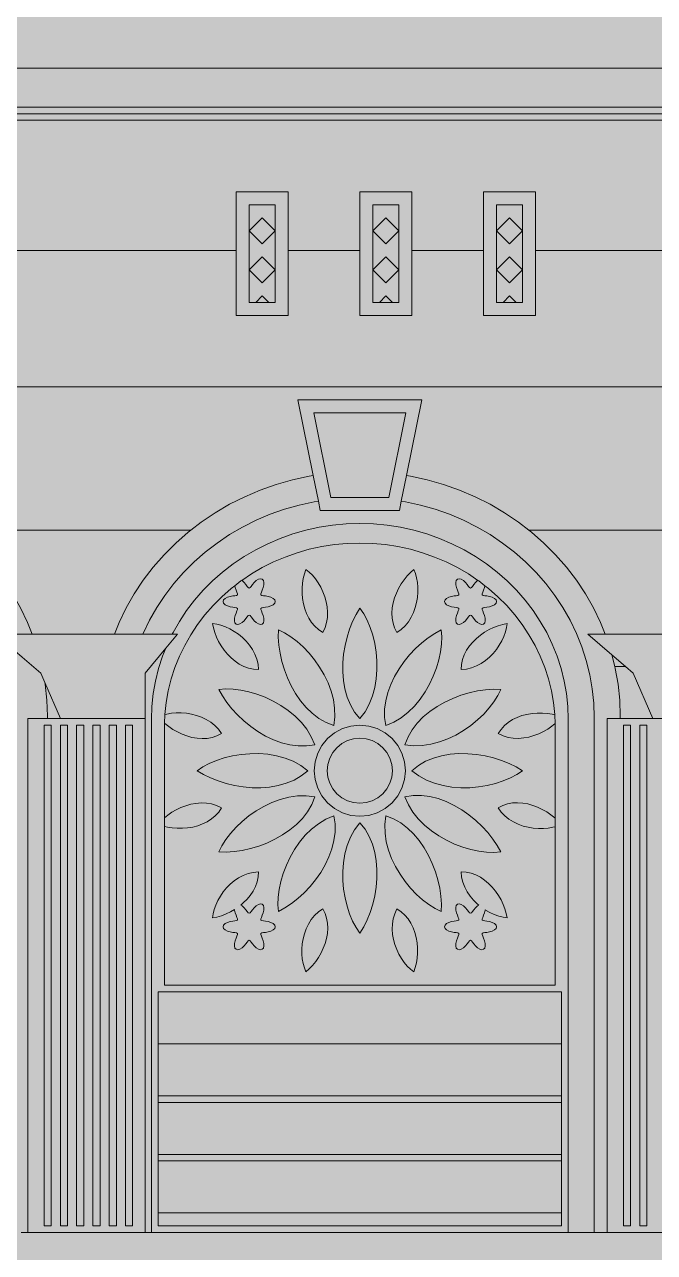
# Model space of a CAD drawing. Header units: millimetres. Extents: x -2000 to 16000, y -1200 to 12411.
# Drawn here: x 11916 to 13393, y 610 to 3492 of the extents above; entities that cross this region are included whole.
import ezdxf

# ---------------------------------------------------------------- set-up
doc = ezdxf.new("R2010")
doc.units = ezdxf.units.MM
for name, color, linetype, lineweight, true_color in [('00_WHITE_BACKGROUND', 7, 'Continuous', 18, 0xffffff), ('01_STRUCTURE', 7, 'Continuous', 18, 0x000000), ('02_CORNICES', 7, 'Continuous', 18, 0x000000), ('03_FRAMES_DOORS', 7, 'Continuous', 18, 0x000000), ('04_GLAZING_SHUTTERS', 7, 'Continuous', 18, 0x000000), ('05_STONE_JOINTS', 7, 'Continuous', 18, 0x000000), ('06_ORNAMENT', 7, 'Continuous', 18, 0x000000)]:
    doc.layers.add(name, color=color, linetype=linetype, lineweight=lineweight, true_color=true_color)

msp = doc.modelspace()

# ---------------------------------------------------------------- linework, layer by layer
at = {"layer": '00_WHITE_BACKGROUND', "lineweight": 18, "true_color": 0xffffff}
msp.add_solid([(-2000, -1200), (16000, -1200), (-2000, 12410.687), (16000, 12410.687)], dxfattribs=at)
at = {"layer": '01_STRUCTURE', "color": 7, "lineweight": 18, "true_color": 0x000000}
for points in [[(13300.2443, 1984.7328), (13293.3588, 2012.4427)], [(11968.1527, 1906.2443), (11964.2443, 1943.6336), (11963.5267, 1947.6947), (12000, 1862.5954)], [(11969.4656, 1862.5954), (11969.4656, 1868.7023)]]:
    msp.add_lwpolyline(points, dxfattribs=at)
at = {"layer": '02_CORNICES', "color": 7, "lineweight": 18, "true_color": 0x000000}
for points in [[(13961.8321, 3389.313), (10519.084, 3389.313)], [(10519.084, 3297.7099), (13893.1298, 3297.7099), (13961.8321, 3389.313)], [(10519.084, 3297.7099), (10519.084, 3282.4427), (13969.4656, 3282.4427), (13969.4656, 3389.313), (13961.8321, 3389.313)], [(12605.0076, 2373.2977), (12592.9466, 2433.2366), (12557.2519, 2610.687), (12847.3282, 2610.687), (12811.6336, 2433.2366), (12799.5725, 2373.2977)], [(11954.1985, 1969.4656), (11877.6336, 2035.0992), (11847.3282, 2061.0687), (11867.2366, 2061.0687), (11933.9084, 2061.0687)], [(13389.313, 1862.5954), (13343.5115, 1969.4656)]]:
    msp.add_lwpolyline(points, dxfattribs=at)
msp.add_lwpolyline([(12594.5344, 2580.1527), (12634.4733, 2381.6794), (12770.1069, 2381.6794), (12810.0458, 2580.1527)], close=True, dxfattribs=at)
at = {"layer": '03_FRAMES_DOORS', "color": 7, "lineweight": 18, "true_color": 0x000000}
for points in [[(12412.2137, 3099.2366), (12534.3511, 3099.2366), (12534.3511, 2961.8321), (12534.3511, 2809.1603), (12412.2137, 2809.1603), (12412.2137, 2961.8321)], [(12702.2901, 3099.2366), (12824.4275, 3099.2366), (12824.4275, 2961.8321), (12824.4275, 2809.1603), (12702.2901, 2809.1603), (12702.2901, 2961.8321)], [(12992.3664, 3099.2366), (13114.5038, 3099.2366), (13114.5038, 2961.8321), (13114.5038, 2809.1603), (12992.3664, 2809.1603), (12992.3664, 2961.8321)], [(11961.8321, 1847.3282), (11978.626, 1847.3282), (11978.626, 671.7557), (11961.8321, 671.7557)], [(12000, 1847.3282), (12016.7939, 1847.3282), (12016.7939, 671.7557), (12000, 671.7557)], [(12038.1679, 1847.3282), (12054.9618, 1847.3282), (12054.9618, 671.7557), (12038.1679, 671.7557)], [(12076.3359, 1847.3282), (12093.1298, 1847.3282), (12093.1298, 671.7557), (12076.3359, 671.7557)], [(12114.5038, 1847.3282), (12131.2977, 1847.3282), (12131.2977, 671.7557), (12114.5038, 671.7557)], [(12152.6718, 1847.3282), (12169.4656, 1847.3282), (12169.4656, 671.7557), (12152.6718, 671.7557)], [(13320.6107, 1847.3282), (13337.4046, 1847.3282), (13337.4046, 671.7557), (13320.6107, 671.7557)], [(13358.7786, 1847.3282), (13375.5725, 1847.3282), (13375.5725, 671.7557), (13358.7786, 671.7557)]]:
    msp.add_lwpolyline(points, close=True, dxfattribs=at)
for points in [[(12860.3511, 2423.1908), (12821.4351, 2431.7252)], [(13251.9084, 656.4885), (13251.9084, 1865.0382), (13250.7328, 1898.8244), (13247.2061, 1932.4733), (13241.3435, 1965.8321), (13233.1756, 1998.7481), (13222.7328, 2031.1145), (13210.0763, 2062.7481), (13195.2214, 2093.542), (13178.2748, 2123.3588), (13159.2824, 2152.0611), (13138.3359, 2179.542), (13115.5115, 2205.6794), (13090.9313, 2230.3511), (13064.6718, 2253.4656), (13036.8702, 2274.916), (13007.6489, 2294.6107), (12977.0992, 2312.458), (12945.374, 2328.3969), (12912.626, 2342.3511), (12878.9618, 2354.2595), (12844.5344, 2364.0763), (12809.5115, 2371.7557), (12799.5725, 2373.2977), (12795.1145, 2351.145), (12609.4656, 2351.145), (12605.0076, 2373.2977), (12595.0687, 2371.7557), (12560.0458, 2364.0763), (12525.6183, 2354.2595), (12491.9542, 2342.3511), (12459.2061, 2328.3969), (12427.4809, 2312.458), (12396.9313, 2294.6107), (12367.7099, 2274.916), (12339.9084, 2253.4656), (12313.6489, 2230.3511), (12289.0687, 2205.6794), (12266.2443, 2179.542), (12245.2977, 2152.0611), (12226.3053, 2123.3588), (12209.3588, 2093.542), (12194.5038, 2062.7481), (12193.8321, 2061.0687)], [(12432.1832, 2383.542), (12396.9466, 2365.8473)], [(13041.5725, 2346), (13007.6336, 2365.8473)], [(12363.0076, 2346), (12330.5344, 2324.1221)], [(13190.8397, 656.4885), (13190.8397, 1861.374), (13189.7863, 1891.4046), (13186.6565, 1921.313), (13181.4504, 1950.9618), (13174.1985, 1980.229), (13164.916, 2008.9924), (13153.6489, 2037.1145), (13140.458, 2064.4885), (13125.3893, 2090.9924), (13108.5038, 2116.5191), (13089.8779, 2140.9466), (13069.6031, 2164.1679), (13047.7405, 2186.1069), (13024.4122, 2206.6412), (12999.6947, 2225.7099), (12973.7099, 2243.2214), (12946.5649, 2259.084), (12918.3664, 2273.2519), (12889.2519, 2285.6489), (12859.3282, 2296.2443), (12828.7328, 2304.9618), (12797.6031, 2311.7863), (12766.0611, 2316.687), (12734.2443, 2319.6336), (12702.2901, 2320.6107), (12670.3359, 2319.6336), (12638.5191, 2316.687), (12606.9771, 2311.7863), (12575.8473, 2304.9618), (12545.2519, 2296.2443), (12515.3282, 2285.6489), (12486.2137, 2273.2519), (12458.0153, 2259.084), (12430.8702, 2243.2214), (12404.8855, 2225.7099), (12380.1679, 2206.6412), (12356.8397, 2186.1069), (12334.9771, 2164.1679), (12314.7023, 2140.9466), (12296.0763, 2116.5191), (12279.1908, 2090.9924), (12264.1221, 2064.4885), (12262.4733, 2061.0687)], [(12299.6336, 2300.2901), (12270.4733, 2274.6107), (12243.145, 2247.1908), (12217.8015, 2218.1527), (12194.5191, 2187.6183), (12173.4198, 2155.7252), (12154.5802, 2122.5954), (12138.0916, 2088.3817), (12127.1603, 2061.0687), (12193.8321, 2061.0687)], [(12193.8321, 2061.0687), (12262.4733, 2061.0687)], [(12262.4733, 2061.0687), (12274.8092, 2061.0687), (12247.2977, 2028.0611)], [(13293.3588, 2012.4427), (13236.6412, 2061.0687), (13277.4198, 2061.0687)], [(12247.2977, 2028.0611), (12198.4733, 1969.4656), (12198.4733, 1862.5954)], [(12247.2977, 2028.0611), (12239.6641, 2008.9924), (12230.3817, 1980.229), (12223.1298, 1950.9618), (12217.9237, 1921.313), (12214.7939, 1891.4046), (12213.7405, 1861.374), (12213.7405, 656.4885)], [(11963.5267, 1947.6947), (11954.1985, 1969.4656)], [(13312.9771, 1862.5954), (13312.9771, 1868.7023), (13311.6641, 1906.2443), (13307.7557, 1943.6336), (13301.2366, 1980.687), (13300.2443, 1984.7328)], [(11969.4656, 1868.7023), (11968.1527, 1906.2443)], [(11923.6641, 656.4885), (11923.6641, 1862.5954), (11969.4656, 1862.5954), (12000, 1862.5954), (12198.4733, 1862.5954)], [(12198.4733, 1862.5954), (12198.4733, 656.4885)], [(13282.4427, 656.4885), (13557.2519, 656.4885), (13557.2519, 931.2977), (13557.2519, 1282.4427), (13557.2519, 1633.5878), (13557.2519, 1862.5954), (13389.313, 1862.5954), (13312.9771, 1862.5954)], [(13282.4427, 656.4885), (13282.4427, 1862.5954), (13312.9771, 1862.5954)], [(11908.3969, 656.4885), (11923.6641, 656.4885)], [(11923.6641, 656.4885), (12198.4733, 656.4885)], [(12198.4733, 656.4885), (12213.7405, 656.4885)], [(12213.7405, 656.4885), (13190.8397, 656.4885)], [(13190.8397, 656.4885), (13251.9084, 656.4885)], [(13251.9084, 656.4885), (13282.4427, 656.4885)]]:
    msp.add_lwpolyline(points, dxfattribs=at)
at = {"layer": '04_GLAZING_SHUTTERS', "color": 7, "lineweight": 18, "true_color": 0x000000}
msp.add_lwpolyline([(12442.7481, 3068.7023), (12503.8168, 3068.7023), (12503.8168, 3007.6336), (12503.8168, 2916.0305), (12503.8168, 2839.6947), (12488.5496, 2839.6947), (12458.0153, 2839.6947), (12442.7481, 2839.6947), (12442.7481, 2916.0305), (12442.7481, 3007.6336)], close=True, dxfattribs=at)
for points in [[(12748.0916, 2839.6947), (12732.8244, 2839.6947), (12732.8244, 2916.0305), (12732.8244, 3007.6336), (12732.8244, 3068.7023), (12793.8931, 3068.7023), (12793.8931, 3007.6336), (12793.8931, 2916.0305), (12793.8931, 2839.6947), (12778.626, 2839.6947)], [(13038.1679, 2839.6947), (13022.9008, 2839.6947), (13022.9008, 2916.0305), (13022.9008, 3007.6336), (13022.9008, 3068.7023), (13083.9695, 3068.7023), (13083.9695, 3007.6336), (13083.9695, 2916.0305), (13083.9695, 2839.6947), (13068.7023, 2839.6947)], [(12979.2366, 2187.0992), (12956.7481, 2202.2443), (12931.2977, 2217.1298), (12904.8702, 2230.4122), (12877.5725, 2242.0305), (12849.5115, 2251.9542), (12820.8397, 2260.1374), (12791.6489, 2266.5344), (12762.0763, 2271.1298), (12732.2443, 2273.8931), (12702.2901, 2274.8092), (12672.3359, 2273.8931), (12642.5038, 2271.1298), (12612.9313, 2266.5344), (12583.7405, 2260.1374), (12555.0687, 2251.9542), (12527.0229, 2242.0305), (12499.7099, 2230.4122), (12473.2824, 2217.1298), (12447.8321, 2202.2443), (12425.3435, 2187.0992)], [(12408.9008, 2174.5954), (12400.3053, 2167.9695), (12378.4275, 2148.7023), (12357.9389, 2128.1527), (12338.916, 2106.3664), (12321.4656, 2083.4656), (12305.6336, 2059.542), (12291.5115, 2034.7023), (12279.145, 2009.0382), (12268.5802, 1982.6718), (12259.8779, 1955.7099), (12253.0687, 1928.2748), (12248.1985, 1900.4733), (12245.2519, 1872.4275), (12245.2519, 1872.2137)], [(13159.3588, 1871.5725), (13159.3282, 1872.4275), (13156.3817, 1900.4733), (13151.5115, 1928.2748), (13144.7023, 1955.7099), (13136, 1982.6718), (13125.4351, 2009.0382), (13113.0687, 2034.7023), (13098.9466, 2059.542), (13083.1145, 2083.4656), (13065.6641, 2106.3664), (13046.6412, 2128.1527), (13026.1527, 2148.7023), (13004.2748, 2167.9695), (12995.6794, 2174.5954)], [(12244.5496, 1851.9542), (12244.2748, 1844.2748), (12244.2748, 1629.7099), (12244.2748, 1609.5878), (12244.2748, 1236.6412), (13160.3053, 1236.6412), (13160.3053, 1608.9618)], [(13160.3053, 1628.7023), (13160.3053, 1844.2748), (13160.0763, 1851.0076)], [(12229.0076, 1099.2366), (12229.0076, 1221.374), (13175.5725, 1221.374), (13175.5725, 1099.2366)], [(13175.5725, 1099.2366), (12229.0076, 1099.2366)], [(12229.0076, 977.0992), (12229.0076, 1099.2366)], [(13175.5725, 1099.2366), (13175.5725, 977.0992)], [(13175.5725, 977.0992), (12229.0076, 977.0992)], [(12229.0076, 961.8321), (12229.0076, 977.0992)], [(12229.0076, 961.8321), (13175.5725, 961.8321)], [(12229.0076, 839.6947), (12229.0076, 961.8321)], [(13175.5725, 977.0992), (13175.5725, 961.8321)], [(13175.5725, 961.8321), (13175.5725, 839.6947)], [(13175.5725, 839.6947), (12229.0076, 839.6947)], [(12229.0076, 824.4275), (12229.0076, 839.6947)], [(13175.5725, 839.6947), (13175.5725, 824.4275)], [(12229.0076, 824.4275), (13175.5725, 824.4275)], [(12229.0076, 702.2901), (12229.0076, 824.4275)], [(13175.5725, 824.4275), (13175.5725, 702.2901)], [(13175.5725, 702.2901), (12229.0076, 702.2901)], [(13175.5725, 702.2901), (13175.5725, 671.7557), (12229.0076, 671.7557), (12229.0076, 702.2901)]]:
    msp.add_lwpolyline(points, dxfattribs=at)
at = {"layer": '05_STONE_JOINTS', "color": 7, "lineweight": 18, "true_color": 0x000000}
for points in [[(13832.0611, 2961.8321), (13832.0611, 3267.1756), (10519.084, 3267.1756)], [(11725.1908, 2961.8321), (12412.2137, 2961.8321)], [(12534.3511, 2961.8321), (12702.2901, 2961.8321)], [(12824.4275, 2961.8321), (12992.3664, 2961.8321)], [(13114.5038, 2961.8321), (13832.0611, 2961.8321)], [(10519.084, 2641.2214), (13832.0611, 2641.2214)], [(12592.9466, 2433.2366), (12583.145, 2431.7252), (12544.229, 2423.1908), (12505.9847, 2412.2901), (12468.5954, 2399.0534), (12432.1832, 2383.542)], [(12821.4351, 2431.7252), (12811.6336, 2433.2366)], [(13007.6336, 2365.8473), (12972.3969, 2383.542), (12935.9847, 2399.0534), (12898.5954, 2412.2901), (12860.3511, 2423.1908)], [(12396.9466, 2365.8473), (12363.0076, 2346)], [(13098.3969, 2305.3435), (13074.0458, 2324.1221), (13041.5725, 2346)], [(12330.5344, 2324.1221), (12306.1832, 2305.3435)], [(11754.8855, 2305.3435), (12306.1832, 2305.3435)], [(12127.1603, 2061.0687), (11933.9084, 2061.0687), (11922.9771, 2088.3817), (11906.4885, 2122.5954), (11887.6489, 2155.7252), (11866.5496, 2187.6183), (11843.2672, 2218.1527), (11817.9237, 2247.1908), (11790.5954, 2274.6107), (11761.4351, 2300.2901), (11754.8855, 2305.3435)], [(12306.1832, 2305.3435), (12299.6336, 2300.2901)], [(13098.3969, 2305.3435), (13832.0611, 2305.3435)], [(13737.9084, 1984.7328), (13801.5267, 2061.0687), (13277.4198, 2061.0687), (13266.4885, 2088.3817), (13250, 2122.5954), (13231.1603, 2155.7252), (13210.0611, 2187.6183), (13186.7786, 2218.1527), (13161.4351, 2247.1908), (13134.1069, 2274.6107), (13104.9466, 2300.2901), (13098.3969, 2305.3435)], [(13325.6947, 1984.7328), (13293.3588, 2012.4427)], [(13300.2443, 1984.7328), (13325.6947, 1984.7328)], [(13343.5115, 1969.4656), (13325.6947, 1984.7328)]]:
    msp.add_lwpolyline(points, dxfattribs=at)
at = {"layer": '06_ORNAMENT', "color": 7, "lineweight": 18, "true_color": 0x000000}
for points in [[(12442.7481, 3007.6336), (12473.2824, 2977.0992), (12503.8168, 3007.6336), (12473.2824, 3038.1679)], [(12732.8244, 3007.6336), (12763.3588, 2977.0992), (12793.8931, 3007.6336), (12763.3588, 3038.1679)], [(13022.9008, 3007.6336), (13053.4351, 2977.0992), (13083.9695, 3007.6336), (13053.4351, 3038.1679)], [(12442.7481, 2916.0305), (12473.2824, 2885.4962), (12503.8168, 2916.0305), (12473.2824, 2946.5649)], [(12732.8244, 2916.0305), (12763.3588, 2885.4962), (12793.8931, 2916.0305), (12763.3588, 2946.5649)], [(13022.9008, 2916.0305), (13053.4351, 2885.4962), (13083.9695, 2916.0305), (13053.4351, 2946.5649)], [(12748.0916, 2839.6947), (12778.626, 2839.6947), (12763.3588, 2854.9618)], [(13038.1679, 2839.6947), (13068.7023, 2839.6947), (13053.4351, 2854.9618)], [(12381.6794, 2137.4046), (12382.916, 2133.4809), (12386.458, 2130), (12391.7252, 2127.2519), (12397.9237, 2125.3893), (12404.1069, 2124.2901), (12409.4504, 2123.6031), (12413.2672, 2122.8702), (12415.2519, 2121.5267), (12415.4198, 2119.145), (12414.1527, 2115.4656), (12412.0763, 2110.5038), (12409.9237, 2104.5802), (12408.4427, 2098.2901), (12408.1832, 2092.3664), (12409.4351, 2087.5573), (12412.2137, 2084.5191), (12416.229, 2083.6336), (12421.0229, 2084.9466), (12426.0305, 2088.1374), (12430.7328, 2092.5802), (12434.7939, 2097.3893), (12438.0458, 2101.6641), (12440.5954, 2104.6107), (12442.7481, 2105.6489), (12444.9008, 2104.6107), (12447.4504, 2101.6641), (12450.7023, 2097.3893), (12454.7634, 2092.5802), (12459.4656, 2088.1374), (12464.4733, 2084.9466), (12469.2672, 2083.6336), (12473.2824, 2084.5191), (12476.0611, 2087.5573), (12477.313, 2092.3664), (12477.0534, 2098.2901), (12475.5725, 2104.5802), (12473.4198, 2110.5038), (12471.3435, 2115.4656), (12470.0763, 2119.145), (12470.2443, 2121.5267), (12472.229, 2122.8702), (12476.0458, 2123.6031), (12481.3893, 2124.2901), (12487.5725, 2125.3893), (12493.771, 2127.2519), (12499.0382, 2130), (12502.5802, 2133.4809), (12503.8168, 2137.4046), (12502.5802, 2141.3282), (12499.0382, 2144.8092), (12493.771, 2147.5573), (12487.5725, 2149.4198), (12481.3893, 2150.5191), (12476.0458, 2151.2061), (12472.229, 2151.9389), (12470.2443, 2153.2824), (12470.0763, 2155.6641), (12471.3435, 2159.3435), (12473.4198, 2164.3053), (12475.5725, 2170.229), (12477.0534, 2176.5191), (12477.313, 2182.4427), (12476.0611, 2187.2519), (12473.2824, 2190.2901), (12469.2672, 2191.1756), (12464.4733, 2189.8626), (12459.4656, 2186.6718), (12454.7634, 2182.229), (12450.7023, 2177.4198), (12447.4504, 2173.145), (12444.9008, 2170.1985), (12442.7481, 2169.1603), (12440.5954, 2170.1985), (12438.0458, 2173.145), (12434.7939, 2177.4198), (12430.7328, 2182.229), (12426.0305, 2186.6718), (12425.3435, 2187.0992), (12423.4656, 2185.8473), (12408.9008, 2174.5954), (12409.9237, 2170.229), (12412.0763, 2164.3053), (12414.1527, 2159.3435), (12415.4198, 2155.6641), (12415.2519, 2153.2824), (12413.2672, 2151.9389), (12409.4504, 2151.2061), (12404.1069, 2150.5191), (12397.9237, 2149.4198), (12391.7252, 2147.5573), (12386.458, 2144.8092), (12382.916, 2141.3282)], [(12567.0534, 2168.5802), (12567.0687, 2156.5496), (12568.0763, 2144.4122), (12570.0763, 2132.3817), (12573.1145, 2120.5954), (12577.2366, 2109.2366), (12582.4733, 2098.4733), (12588.8702, 2088.4885), (12596.458, 2079.4504), (12605.2672, 2071.5267), (12615.3588, 2064.8855), (12620.6107, 2076.2901), (12624.1374, 2088.1069), (12626.0611, 2100.229), (12626.4885, 2112.4885), (12625.5573, 2124.7481), (12623.3893, 2136.8855), (12620.0916, 2148.7481), (12615.8015, 2160.1985), (12610.626, 2171.084), (12604.7023, 2181.2977), (12598.1374, 2190.6565), (12591.0534, 2199.0534), (12583.5878, 2206.3359), (12575.8473, 2212.3664), (12572.3817, 2202.4122), (12569.7405, 2191.6794), (12567.9542, 2180.3511)], [(12777.5267, 2110.4122), (12778.0763, 2098.5649), (12780.1221, 2086.9466), (12783.8015, 2075.6794), (12789.2214, 2064.8855), (12799.4656, 2072.1374), (12808.4427, 2080.6107), (12816.1527, 2090.1374), (12822.6565, 2100.5344), (12827.9847, 2111.6336), (12832.1679, 2123.2214), (12835.2519, 2135.145), (12837.2519, 2147.2061), (12838.229, 2159.2214), (12838.1832, 2171.0229), (12837.1908, 2182.4275), (12835.2519, 2193.2366), (12832.4275, 2203.2672), (12828.7328, 2212.3664), (12820.7634, 2205.4809), (12813.1145, 2197.5115), (12805.8931, 2188.5802), (12799.2214, 2178.8397), (12793.2366, 2168.4122), (12788.0305, 2157.4046), (12783.7405, 2145.9847), (12780.4885, 2134.2595), (12778.3817, 2122.3511)], [(12900.7634, 2137.4046), (12902, 2133.4809), (12905.542, 2130), (12910.8092, 2127.2519), (12917.0076, 2125.3893), (12923.1908, 2124.2901), (12928.5344, 2123.6031), (12932.3511, 2122.8702), (12934.3359, 2121.5267), (12934.5038, 2119.145), (12933.2366, 2115.4656), (12931.1603, 2110.5038), (12929.0076, 2104.5802), (12927.5267, 2098.2901), (12927.2672, 2092.3664), (12928.5191, 2087.5573), (12931.2977, 2084.5191), (12935.313, 2083.6336), (12940.1069, 2084.9466), (12945.1145, 2088.1374), (12949.8168, 2092.5802), (12953.8779, 2097.3893), (12957.1298, 2101.6641), (12959.6794, 2104.6107), (12961.8321, 2105.6489), (12963.9847, 2104.6107), (12966.5344, 2101.6641), (12969.7863, 2097.3893), (12973.8473, 2092.5802), (12978.5496, 2088.1374), (12983.5573, 2084.9466), (12988.3511, 2083.6336), (12992.3664, 2084.5191), (12995.145, 2087.5573), (12996.3969, 2092.3664), (12996.1374, 2098.2901), (12994.6565, 2104.5802), (12992.5038, 2110.5038), (12990.4275, 2115.4656), (12989.1603, 2119.145), (12989.3282, 2121.5267), (12991.313, 2122.8702), (12995.1298, 2123.6031), (13000.4733, 2124.2901), (13006.6565, 2125.3893), (13012.855, 2127.2519), (13018.1221, 2130), (13021.6641, 2133.4809), (13022.9008, 2137.4046), (13021.6641, 2141.3282), (13018.1221, 2144.8092), (13012.855, 2147.5573), (13006.6565, 2149.4198), (13000.4733, 2150.5191), (12995.1298, 2151.2061), (12991.313, 2151.9389), (12989.3282, 2153.2824), (12989.1603, 2155.6641), (12990.4275, 2159.3435), (12992.5038, 2164.3053), (12994.6565, 2170.229), (12995.6794, 2174.5954), (12981.1145, 2185.8473), (12979.2366, 2187.0992), (12978.5496, 2186.6718), (12973.8473, 2182.229), (12969.7863, 2177.4198), (12966.5344, 2173.145), (12963.9847, 2170.1985), (12961.8321, 2169.1603), (12959.6794, 2170.1985), (12957.1298, 2173.145), (12953.8779, 2177.4198), (12949.8168, 2182.229), (12945.1145, 2186.6718), (12940.1069, 2189.8626), (12935.313, 2191.1756), (12931.2977, 2190.2901), (12928.5191, 2187.2519), (12927.2672, 2182.4427), (12927.5267, 2176.5191), (12929.0076, 2170.229), (12931.1603, 2164.3053), (12933.2366, 2159.3435), (12934.5038, 2155.6641), (12934.3359, 2153.2824), (12932.3511, 2151.9389), (12928.5344, 2151.2061), (12923.1908, 2150.5191), (12917.0076, 2149.4198), (12910.8092, 2147.5573), (12905.542, 2144.8092), (12902, 2141.3282)], [(12662.2137, 1972.6412), (12663.8015, 1952.1832), (12667.2519, 1932.2137), (12672.7023, 1912.9924), (12680.2748, 1894.8092), (12690.1069, 1877.9237), (12702.2901, 1862.5954), (12714.4733, 1878.9924), (12724.3053, 1896.855), (12731.8779, 1915.9084), (12737.3282, 1935.8473), (12740.7786, 1956.3969), (12742.3664, 1977.2824), (12742.1985, 1998.1985), (12740.3969, 2018.9008), (12737.084, 2039.0687), (12732.3969, 2058.4275), (12726.458, 2076.7023), (12719.374, 2093.5878), (12711.2824, 2108.8397), (12702.2901, 2122.1374), (12693.2977, 2107.3282), (12685.2061, 2090.8702), (12678.1221, 2073.0382), (12672.1832, 2054.1069), (12667.4962, 2034.3359), (12664.1832, 2013.9847), (12662.3817, 1993.3435)], [(12356.8397, 2085.9084), (12358.8092, 2075.5725), (12361.8779, 2064.9618), (12366, 2054.2443), (12371.0992, 2043.6031), (12377.145, 2033.1908), (12384.0763, 2023.1908), (12391.8168, 2013.7557), (12400.3511, 2005.0687), (12409.6031, 1997.2977), (12419.5115, 1990.5954), (12430.0458, 1985.145), (12441.145, 1981.1145), (12452.7328, 1978.6565), (12464.7939, 1977.9542), (12463.6489, 1990.458), (12460.7786, 2002.458), (12456.3969, 2013.9084), (12450.6412, 2024.7481), (12443.6947, 2034.9008), (12435.7557, 2044.3206), (12426.9618, 2052.9466), (12417.5267, 2060.7176), (12407.5878, 2067.5573), (12397.3588, 2073.4351), (12386.9924, 2078.2595), (12376.6565, 2082), (12366.5496, 2084.5649)], [(12939.7863, 1977.9542), (12952.2901, 1979.0992), (12964.2901, 1981.9695), (12975.7405, 1986.3511), (12986.5802, 1992.1069), (12996.7328, 1999.0534), (13006.1527, 2006.9924), (13014.7786, 2015.7863), (13022.5496, 2025.2214), (13029.4046, 2035.1603), (13035.2672, 2045.3893), (13040.0916, 2055.7557), (13043.8321, 2066.0916), (13046.3969, 2076.1985), (13047.7405, 2085.9084), (13037.4046, 2083.9389), (13026.7939, 2080.8702), (13016.0763, 2076.7481), (13005.4351, 2071.6489), (12995.0229, 2065.6031), (12985.0229, 2058.6718), (12975.5878, 2050.9313), (12966.9008, 2042.3969), (12959.1298, 2033.145), (12952.4275, 2023.2366), (12946.9771, 2012.7023), (12942.9466, 2001.6031), (12940.4885, 1990.0153)], [(12511.0687, 2053.6794), (12512.2901, 2035.3893), (12515.0687, 2016.3969), (12519.3893, 1997.0382), (12525.2061, 1977.5725), (12532.5191, 1958.2901), (12541.2977, 1939.5115), (12551.4962, 1921.4962), (12563.084, 1904.5649), (12576.0763, 1889.0076), (12590.3969, 1875.084), (12606.0458, 1863.1298), (12623.0076, 1853.4198), (12641.2214, 1846.229), (12643.5725, 1866.5344), (12643.145, 1886.916), (12640.1832, 1907.1908), (12634.9466, 1927.1908), (12627.6641, 1946.7176), (12618.5802, 1965.5878), (12607.9695, 1983.6336), (12596.0763, 2000.6412), (12583.1298, 2016.458), (12569.3893, 2030.8855), (12555.0992, 2043.7252), (12540.5191, 2054.8244), (12525.8779, 2063.9695), (12511.4504, 2071.0076)], [(12760.4122, 1885.145), (12760.4733, 1865.6031), (12763.3588, 1846.229), (12782.1069, 1854.3359), (12799.5573, 1864.9008), (12815.6336, 1877.6031), (12830.3206, 1892.1527), (12843.6031, 1908.2137), (12855.4046, 1925.5115), (12865.7252, 1943.7252), (12874.5038, 1962.5344), (12881.7252, 1981.6641), (12887.3435, 2000.7634), (12891.3435, 2019.5725), (12893.6489, 2037.7405), (12894.2595, 2054.9924), (12893.1298, 2071.0076), (12877.9389, 2062.6718), (12862.7023, 2052.458), (12847.6641, 2040.5649), (12833.0382, 2027.145), (12819.0992, 2012.3664), (12806.0611, 1996.3969), (12794.1679, 1979.4046), (12783.6794, 1961.5725), (12774.8092, 1943.0687), (12767.8168, 1924.0458), (12762.9466, 1904.6718)], [(12371.7405, 1931.2977), (12380.0763, 1916.1069), (12390.2901, 1900.8702), (12402.1832, 1885.8168), (12415.6031, 1871.2061), (12430.3817, 1857.2672), (12446.3511, 1844.229), (12463.3435, 1832.3359), (12481.1756, 1821.8473), (12499.6794, 1812.9771), (12518.7023, 1805.9847), (12538.0763, 1801.1145), (12557.6031, 1798.5802), (12577.145, 1798.6412), (12596.5191, 1801.5267), (12588.4122, 1820.2748), (12577.8473, 1837.7252), (12565.145, 1853.8015), (12550.5954, 1868.4885), (12534.5344, 1881.771), (12517.2366, 1893.5725), (12499.0229, 1903.8931), (12480.2137, 1912.6718), (12461.084, 1919.8931), (12441.9847, 1925.5115), (12423.1756, 1929.5115), (12405.0076, 1931.8168), (12387.7557, 1932.4275)], [(12808.0611, 1801.5267), (12828.3664, 1799.1756), (12848.7481, 1799.6031), (12869.0229, 1802.5649), (12889.0229, 1807.8015), (12908.5496, 1815.084), (12927.4198, 1824.1679), (12945.4656, 1834.7786), (12962.4733, 1846.6718), (12978.2901, 1859.6183), (12992.7176, 1873.3588), (13005.5573, 1887.6489), (13016.6565, 1902.229), (13025.8015, 1916.8702), (13032.8397, 1931.2977), (13015.5115, 1931.6794), (12997.2214, 1930.458), (12978.229, 1927.6794), (12958.8702, 1923.3588), (12939.4046, 1917.542), (12920.1221, 1910.229), (12901.3435, 1901.4504), (12883.3282, 1891.2519), (12866.3969, 1879.6641), (12850.8397, 1866.6718), (12836.916, 1852.3511), (12824.9618, 1836.7023), (12815.2519, 1819.7405)], [(12244.5496, 1851.9542), (12245.2366, 1851.2824), (12254.1679, 1844.0611), (12263.9084, 1837.3893), (12274.3359, 1831.4046), (12285.3435, 1826.1985), (12296.7634, 1821.9084), (12308.4885, 1818.6565), (12320.3969, 1816.5496), (12332.3359, 1815.6947), (12344.1832, 1816.2443), (12355.8015, 1818.2901), (12367.0687, 1821.9695), (12377.8626, 1827.3893), (12370.6107, 1837.6336), (12362.1374, 1846.6107), (12352.6107, 1854.3206), (12342.2137, 1860.8244), (12331.1145, 1866.1527), (12319.5267, 1870.3359), (12307.6031, 1873.4198), (12295.542, 1875.4198), (12283.5267, 1876.3969), (12271.7252, 1876.3511), (12260.3206, 1875.3588), (12249.5115, 1873.4198), (12245.2519, 1872.2137)], [(13026.7176, 1827.3893), (13038.1221, 1822.1374), (13049.9389, 1818.6107), (13062.0611, 1816.687), (13074.3206, 1816.2595), (13086.5802, 1817.1908), (13098.7176, 1819.3588), (13110.5802, 1822.6565), (13122.0305, 1826.9466), (13132.916, 1832.1221), (13143.1298, 1838.0458), (13152.4885, 1844.6107), (13160.0763, 1851.0076), (13159.3588, 1871.5725), (13153.5115, 1873.0076), (13142.1832, 1874.7939), (13130.4122, 1875.6947), (13118.3817, 1875.6794), (13106.2443, 1874.6718), (13094.2137, 1872.6718), (13082.4275, 1869.6336), (13071.0687, 1865.5115), (13060.3053, 1860.2748), (13050.3206, 1853.8779), (13041.2824, 1846.2901), (13033.3588, 1837.4809)], [(12595.4198, 1740.458), (12597.4809, 1719.6031), (12603.5573, 1699.5573), (12613.4351, 1681.084), (12626.7176, 1664.8855), (12642.916, 1651.6031), (12661.3893, 1641.7252), (12681.4351, 1635.6336), (12702.2901, 1633.5878), (12723.145, 1635.6336), (12743.1908, 1641.7252), (12761.6641, 1651.6031), (12777.8626, 1664.8855), (12791.145, 1681.084), (12801.0229, 1699.5573), (12807.1145, 1719.6031), (12809.1603, 1740.458), (12807.1145, 1761.313), (12801.0229, 1781.3588), (12791.145, 1799.8321), (12777.8626, 1816.0305), (12761.6641, 1829.313), (12743.1908, 1839.1908), (12723.145, 1845.2672), (12702.2901, 1847.3282), (12681.4351, 1845.2672), (12661.3893, 1839.1908), (12642.916, 1829.313), (12626.7176, 1816.0305), (12613.4351, 1799.8321), (12603.5573, 1781.3588), (12597.4809, 1761.313)], [(12625.9542, 1740.458), (12627.4198, 1725.5725), (12631.771, 1711.2519), (12638.8244, 1698.0458), (12648.3053, 1686.4733), (12659.8779, 1676.9924), (12673.084, 1669.9389), (12687.4046, 1665.5878), (12702.2901, 1664.1221), (12717.1756, 1665.5878), (12731.4962, 1669.9389), (12744.7023, 1676.9924), (12756.2748, 1686.4733), (12765.7557, 1698.0458), (12772.8092, 1711.2519), (12777.1603, 1725.5725), (12778.626, 1740.458), (12777.1603, 1755.3435), (12772.8092, 1769.6641), (12765.7557, 1782.8702), (12756.2748, 1794.4427), (12744.7023, 1803.9237), (12731.4962, 1810.9771), (12717.1756, 1815.3282), (12702.2901, 1816.7939), (12687.4046, 1815.3282), (12673.084, 1810.9771), (12659.8779, 1803.9237), (12648.3053, 1794.4427), (12638.8244, 1782.8702), (12631.771, 1769.6641), (12627.4198, 1755.3435)], [(12320.6107, 1740.458), (12335.4198, 1731.4656), (12351.8779, 1723.374), (12369.7099, 1716.2901), (12388.6412, 1710.3511), (12408.4122, 1705.6641), (12428.7634, 1702.3511), (12449.4046, 1700.5496), (12470.1069, 1700.3817), (12490.5649, 1701.9695), (12510.5344, 1705.4198), (12529.7557, 1710.8702), (12547.9389, 1718.4427), (12564.8244, 1728.2748), (12580.1527, 1740.458), (12563.7557, 1752.6412), (12545.8931, 1762.4733), (12526.8397, 1770.0458), (12506.9008, 1775.4962), (12486.3511, 1778.9466), (12465.4656, 1780.5344), (12444.5496, 1780.3664), (12423.8473, 1778.5649), (12403.6794, 1775.2519), (12384.3206, 1770.5649), (12366.0458, 1764.626), (12349.1603, 1757.542), (12333.9084, 1749.4504)], [(12824.4275, 1740.458), (12840.8244, 1728.2748), (12858.687, 1718.4427), (12877.7405, 1710.8702), (12897.6794, 1705.4198), (12918.229, 1701.9695), (12939.1145, 1700.3817), (12960.0458, 1700.5496), (12980.7328, 1702.3511), (13000.9008, 1705.6641), (13020.2595, 1710.3511), (13038.5344, 1716.2901), (13055.4351, 1723.374), (13070.6718, 1731.4656), (13083.9695, 1740.458), (13069.1603, 1749.4504), (13052.7023, 1757.542), (13034.8702, 1764.626), (13015.9389, 1770.5649), (12996.1679, 1775.2519), (12975.8321, 1778.5649), (12955.1756, 1780.3664), (12934.4733, 1780.5344), (12914.0153, 1778.9466), (12894.0458, 1775.4962), (12874.8244, 1770.0458), (12856.6412, 1762.4733), (12839.7557, 1752.6412)], [(12371.7405, 1549.6183), (12389.0687, 1549.2366), (12407.3588, 1550.458), (12426.3511, 1553.2366), (12445.7099, 1557.5573), (12465.1756, 1563.374), (12484.458, 1570.687), (12503.2366, 1579.4656), (12521.2519, 1589.6641), (12538.1832, 1601.2519), (12553.7405, 1614.2443), (12567.6641, 1628.5649), (12579.6183, 1644.2137), (12589.3282, 1661.1756), (12596.5191, 1679.3893), (12576.2137, 1681.7405), (12555.8321, 1681.313), (12535.5573, 1678.3511), (12515.5573, 1673.1145), (12496.0305, 1665.8321), (12477.1603, 1656.7481), (12459.1145, 1646.1374), (12442.1069, 1634.2443), (12426.2901, 1621.2977), (12411.8626, 1607.5573), (12399.0229, 1593.2672), (12387.9237, 1578.687), (12378.7786, 1564.0458)], [(12808.0611, 1679.3893), (12816.1679, 1660.6412), (12826.7328, 1643.1908), (12839.4351, 1627.1145), (12853.9847, 1612.4275), (12870.0458, 1599.145), (12887.3435, 1587.3435), (12905.5573, 1577.0229), (12924.3664, 1568.2443), (12943.4962, 1561.0229), (12962.5954, 1555.4046), (12981.4046, 1551.4046), (12999.5725, 1549.0992), (13016.8244, 1548.4885), (13032.8397, 1549.6183), (13024.5038, 1564.8092), (13014.2901, 1580.0458), (13002.3969, 1595.084), (12988.9771, 1609.7099), (12974.1985, 1623.6489), (12958.229, 1636.687), (12941.2519, 1648.5802), (12923.4046, 1659.0687), (12904.9008, 1667.9389), (12885.8779, 1674.9313), (12866.5038, 1679.8015), (12846.9771, 1682.3359), (12827.4351, 1682.2748)], [(13026.7176, 1653.5267), (13033.9695, 1643.2824), (13042.4427, 1634.3053), (13051.9695, 1626.5954), (13062.3664, 1620.0916), (13073.4656, 1614.7634), (13085.0534, 1610.5802), (13096.9771, 1607.4962), (13109.0382, 1605.4962), (13121.0534, 1604.5191), (13132.855, 1604.5649), (13144.2595, 1605.5573), (13155.0687, 1607.4962), (13160.3053, 1608.9618), (13160.3053, 1628.7023), (13159.3435, 1629.6336), (13150.4122, 1636.855), (13140.6718, 1643.5267), (13130.2443, 1649.5115), (13119.2366, 1654.7176), (13107.8168, 1659.0076), (13096.0916, 1662.2595), (13084.1832, 1664.3664), (13072.2443, 1665.2214), (13060.3969, 1664.6718), (13048.7786, 1662.626), (13037.5115, 1658.9466)], [(12510.3206, 1425.9237), (12511.4504, 1409.9084), (12526.6412, 1418.2443), (12541.8779, 1428.458), (12556.9313, 1440.3511), (12571.542, 1453.771), (12585.4809, 1468.5496), (12598.5191, 1484.5191), (12610.4122, 1501.4962), (12620.9008, 1519.3435), (12629.771, 1537.8473), (12636.7634, 1556.8702), (12641.6336, 1576.2443), (12644.1679, 1595.771), (12644.1069, 1615.313), (12641.2214, 1634.687), (12622.4733, 1626.5802), (12605.0229, 1616.0153), (12588.9466, 1603.313), (12574.2595, 1588.7634), (12560.9771, 1572.7023), (12549.1756, 1555.4046), (12538.855, 1537.1908), (12530.0763, 1518.3817), (12522.855, 1499.2519), (12517.2366, 1480.1527), (12513.2366, 1461.3435), (12510.9313, 1443.1756)], [(12662.2137, 1503.6336), (12662.3817, 1482.7023), (12664.1832, 1462.0153), (12667.4962, 1441.8473), (12672.1832, 1422.4885), (12678.1221, 1404.2137), (12685.2061, 1387.313), (12693.2977, 1372.0763), (12702.2901, 1358.7786), (12711.2824, 1373.5878), (12719.374, 1390.0458), (12726.458, 1407.8779), (12732.3969, 1426.8092), (12737.084, 1446.5802), (12740.3969, 1466.916), (12742.1985, 1487.5725), (12742.3664, 1508.2748), (12740.7786, 1528.7328), (12737.3282, 1548.7023), (12731.8779, 1567.9237), (12724.3053, 1586.1069), (12714.4733, 1602.9924), (12702.2901, 1618.3206), (12690.1069, 1601.9237), (12680.2748, 1584.0611), (12672.7023, 1565.0076), (12667.2519, 1545.0687), (12663.8015, 1524.5191)], [(12761.0076, 1614.3817), (12761.4351, 1594), (12764.3969, 1573.7252), (12769.6336, 1553.7252), (12776.916, 1534.1985), (12786, 1515.3282), (12796.6107, 1497.2824), (12808.5038, 1480.2748), (12821.4504, 1464.458), (12835.1908, 1450.0305), (12849.4809, 1437.1908), (12864.0611, 1426.0916), (12878.7023, 1416.9466), (12893.1298, 1409.9084), (12893.5115, 1427.2366), (12892.2901, 1445.5267), (12889.5115, 1464.5191), (12885.1908, 1483.8779), (12879.374, 1503.3435), (12872.0611, 1522.626), (12863.2824, 1541.4046), (12853.084, 1559.4198), (12841.4962, 1576.3511), (12828.5038, 1591.9084), (12814.1832, 1605.8321), (12798.5344, 1617.7863), (12781.5725, 1627.4962), (12763.3588, 1634.687)], [(12356.8397, 1395.0076), (12367.1756, 1396.9771), (12377.7863, 1400.0458), (12388.5038, 1404.1679), (12399.145, 1409.2672), (12408.3817, 1414.6412), (12408.4427, 1413.1603), (12409.9237, 1406.8702), (12412.0763, 1400.9466), (12414.1527, 1395.9847), (12415.4198, 1392.3053), (12415.2519, 1389.9237), (12413.2672, 1388.5802), (12409.4504, 1387.8473), (12404.1069, 1387.1603), (12397.9237, 1386.0611), (12391.7252, 1384.1985), (12386.458, 1381.4504), (12382.916, 1377.9695), (12381.6794, 1374.0458), (12382.916, 1370.1221), (12386.458, 1366.6412), (12391.7252, 1363.8931), (12397.9237, 1362.0305), (12404.1069, 1360.9313), (12409.4504, 1360.2443), (12413.2672, 1359.5115), (12415.2519, 1358.1679), (12415.4198, 1355.7863), (12414.1527, 1352.1069), (12412.0763, 1347.145), (12409.9237, 1341.2214), (12408.4427, 1334.9313), (12408.1832, 1329.0076), (12409.4351, 1324.1985), (12412.2137, 1321.1603), (12416.229, 1320.2748), (12421.0229, 1321.5878), (12426.0305, 1324.7786), (12430.7328, 1329.2214), (12434.7939, 1334.0305), (12438.0458, 1338.3053), (12440.5954, 1341.2519), (12442.7481, 1342.2901), (12444.9008, 1341.2519), (12447.4504, 1338.3053), (12450.7023, 1334.0305), (12454.7634, 1329.2214), (12459.4656, 1324.7786), (12464.4733, 1321.5878), (12469.2672, 1320.2748), (12473.2824, 1321.1603), (12476.0611, 1324.1985), (12477.313, 1329.0076), (12477.0534, 1334.9313), (12475.5725, 1341.2214), (12473.4198, 1347.145), (12471.3435, 1352.1069), (12470.0763, 1355.7863), (12470.2443, 1358.1679), (12472.229, 1359.5115), (12476.0458, 1360.2443), (12481.3893, 1360.9313), (12487.5725, 1362.0305), (12493.771, 1363.8931), (12499.0382, 1366.6412), (12502.5802, 1370.1221), (12503.8168, 1374.0458), (12502.5802, 1377.9695), (12499.0382, 1381.4504), (12493.771, 1384.1985), (12487.5725, 1386.0611), (12481.3893, 1387.1603), (12476.0458, 1387.8473), (12472.229, 1388.5802), (12470.2443, 1389.9237), (12470.0763, 1392.3053), (12471.3435, 1395.9847), (12473.4198, 1400.9466), (12475.5725, 1406.8702), (12477.0534, 1413.1603), (12477.313, 1419.084), (12476.0611, 1423.8931), (12473.2824, 1426.9313), (12469.2672, 1427.8168), (12464.4733, 1426.5038), (12459.4656, 1423.313), (12454.7634, 1418.8702), (12450.7023, 1414.0611), (12447.4504, 1409.7863), (12444.9008, 1406.8397), (12442.7481, 1405.8015), (12440.5954, 1406.8397), (12438.0458, 1409.7863), (12434.7939, 1414.0611), (12430.7328, 1418.8702), (12426.0305, 1423.313), (12423.1145, 1425.1603), (12428.9924, 1429.9847), (12437.6794, 1438.5191), (12445.4504, 1447.771), (12452.1527, 1457.6794), (12457.6031, 1468.2137), (12461.6336, 1479.313), (12464.0916, 1490.9008), (12464.7939, 1502.9618), (12452.2901, 1501.8168), (12440.2901, 1498.9466), (12428.8397, 1494.5649), (12418, 1488.8092), (12407.8473, 1481.8626), (12398.4275, 1473.9237), (12389.8015, 1465.1298), (12382.0305, 1455.6947), (12375.1908, 1445.7557), (12369.313, 1435.5267), (12364.4885, 1425.1603), (12360.7481, 1414.8244), (12358.1832, 1404.7176)], [(12900.7634, 1374.0458), (12902, 1370.1221), (12905.542, 1366.6412), (12910.8092, 1363.8931), (12917.0076, 1362.0305), (12923.1908, 1360.9313), (12928.5344, 1360.2443), (12932.3511, 1359.5115), (12934.3359, 1358.1679), (12934.5038, 1355.7863), (12933.2366, 1352.1069), (12931.1603, 1347.145), (12929.0076, 1341.2214), (12927.5267, 1334.9313), (12927.2672, 1329.0076), (12928.5191, 1324.1985), (12931.2977, 1321.1603), (12935.313, 1320.2748), (12940.1069, 1321.5878), (12945.1145, 1324.7786), (12949.8168, 1329.2214), (12953.8779, 1334.0305), (12957.1298, 1338.3053), (12959.6794, 1341.2519), (12961.8321, 1342.2901), (12963.9847, 1341.2519), (12966.5344, 1338.3053), (12969.7863, 1334.0305), (12973.8473, 1329.2214), (12978.5496, 1324.7786), (12983.5573, 1321.5878), (12988.3511, 1320.2748), (12992.3664, 1321.1603), (12995.145, 1324.1985), (12996.3969, 1329.0076), (12996.1374, 1334.9313), (12994.6565, 1341.2214), (12992.5038, 1347.145), (12990.4275, 1352.1069), (12989.1603, 1355.7863), (12989.3282, 1358.1679), (12991.313, 1359.5115), (12995.1298, 1360.2443), (13000.4733, 1360.9313), (13006.6565, 1362.0305), (13012.855, 1363.8931), (13018.1221, 1366.6412), (13021.6641, 1370.1221), (13022.9008, 1374.0458), (13021.6641, 1377.9695), (13018.1221, 1381.4504), (13012.855, 1384.1985), (13006.6565, 1386.0611), (13000.4733, 1387.1603), (12995.1298, 1387.8473), (12991.313, 1388.5802), (12989.3282, 1389.9237), (12989.1603, 1392.3053), (12990.4275, 1395.9847), (12992.5038, 1400.9466), (12994.6565, 1406.8702), (12996.1374, 1413.1603), (12996.1679, 1413.9237), (12996.9924, 1413.3435), (13007.2214, 1407.4809), (13017.5878, 1402.6565), (13027.9237, 1398.916), (13038.0305, 1396.3511), (13047.7405, 1395.0076), (13045.771, 1405.3435), (13042.7023, 1415.9542), (13038.5802, 1426.6718), (13033.4809, 1437.313), (13027.4351, 1447.7252), (13020.5038, 1457.7252), (13012.7634, 1467.1603), (13004.229, 1475.8473), (12994.9771, 1483.6183), (12985.0687, 1490.3206), (12974.5344, 1495.771), (12963.4351, 1499.8015), (12951.8473, 1502.2595), (12939.7863, 1502.9618), (12940.9313, 1490.458), (12943.8015, 1478.458), (12948.1832, 1467.0076), (12953.9389, 1456.1679), (12960.8855, 1446.0153), (12968.8244, 1436.5954), (12977.6183, 1427.9695), (12981.2214, 1425.0076), (12978.5496, 1423.313), (12973.8473, 1418.8702), (12969.7863, 1414.0611), (12966.5344, 1409.7863), (12963.9847, 1406.8397), (12961.8321, 1405.8015), (12959.6794, 1406.8397), (12957.1298, 1409.7863), (12953.8779, 1414.0611), (12949.8168, 1418.8702), (12945.1145, 1423.313), (12940.1069, 1426.5038), (12935.313, 1427.8168), (12931.2977, 1426.9313), (12928.5191, 1423.8931), (12927.2672, 1419.084), (12927.5267, 1413.1603), (12929.0076, 1406.8702), (12931.1603, 1400.9466), (12933.2366, 1395.9847), (12934.5038, 1392.3053), (12934.3359, 1389.9237), (12932.3511, 1388.5802), (12928.5344, 1387.8473), (12923.1908, 1387.1603), (12917.0076, 1386.0611), (12910.8092, 1384.1985), (12905.542, 1381.4504), (12902, 1377.9695)], [(12566.3511, 1321.6947), (12566.3969, 1309.8931), (12567.3893, 1298.4885), (12569.3282, 1287.6794), (12572.1527, 1277.6489), (12575.8473, 1268.5496), (12583.8168, 1275.4351), (12591.4656, 1283.4046), (12598.687, 1292.3359), (12605.3588, 1302.0763), (12611.3435, 1312.5038), (12616.5496, 1323.5115), (12620.8397, 1334.9313), (12624.0916, 1346.6565), (12626.1985, 1358.5649), (12627.0534, 1370.5038), (12626.5038, 1382.3511), (12624.458, 1393.9695), (12620.7786, 1405.2366), (12615.3588, 1416.0305), (12605.1145, 1408.7786), (12596.1374, 1400.3053), (12588.4275, 1390.7786), (12581.9237, 1380.3817), (12576.5954, 1369.2824), (12572.4122, 1357.6947), (12569.3282, 1345.771), (12567.3282, 1333.7099)], [(12778.0916, 1368.4275), (12779.0229, 1356.1679), (12781.1908, 1344.0305), (12784.4885, 1332.1679), (12788.7786, 1320.7176), (12793.9542, 1309.8321), (12799.8779, 1299.6183), (12806.4427, 1290.2595), (12813.5267, 1281.8626), (12820.9924, 1274.5802), (12828.7328, 1268.5496), (12832.1985, 1278.5038), (12834.8397, 1289.2366), (12836.626, 1300.5649), (12837.5267, 1312.3359), (12837.5115, 1324.3664), (12836.5038, 1336.5038), (12834.5038, 1348.5344), (12831.4656, 1360.3206), (12827.3435, 1371.6794), (12822.1069, 1382.4427), (12815.7099, 1392.4275), (12808.1221, 1401.4656), (12799.313, 1409.3893), (12789.2214, 1416.0305), (12783.9695, 1404.626), (12780.4427, 1392.8092), (12778.5191, 1380.687)]]:
    msp.add_lwpolyline(points, close=True, dxfattribs=at)
for points in [[(12488.5496, 2839.6947), (12473.2824, 2854.9618), (12458.0153, 2839.6947)], [(12244.2748, 1609.5878), (12251.0687, 1607.9084), (12262.3969, 1606.1221), (12274.1679, 1605.2214), (12286.1985, 1605.2366), (12298.3359, 1606.2443), (12310.3664, 1608.2443), (12322.1527, 1611.2824), (12333.5115, 1615.4046), (12344.2748, 1620.6412), (12354.2595, 1627.0382), (12363.2977, 1634.626), (12371.2214, 1643.4351), (12377.8626, 1653.5267), (12366.458, 1658.7786), (12354.6412, 1662.3053), (12342.5191, 1664.229), (12330.2595, 1664.6565), (12318, 1663.7252), (12305.8626, 1661.5573), (12294, 1658.2595), (12282.5496, 1653.9695), (12271.6641, 1648.7939), (12261.4504, 1642.8702), (12252.0916, 1636.3053), (12244.2748, 1629.7099)]]:
    msp.add_lwpolyline(points, dxfattribs=at)

doc.saveas('drawing.dxf')
